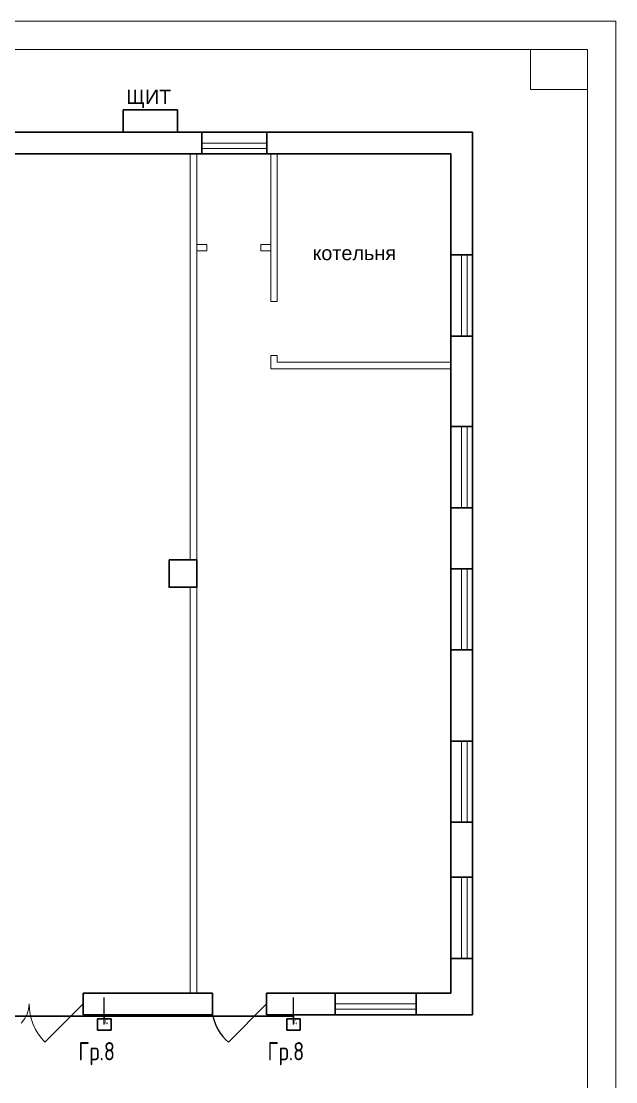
# Model space of a CAD drawing. Header units: metres. Extents: x -564 to -106, y -319 to -159.
# Drawn here: x -290.39 to -279.39, y -219.67 to -200.07 of the extents above; entities that cross this region are included whole.
import ezdxf

# ---------------------------------------------------------------- set-up
doc = ezdxf.new("R2010")
doc.units = ezdxf.units.M
doc.header["$MEASUREMENT"] = 0
for name, color, linetype in [('_ИОС51_Сеть Освещения', 7, 'Continuous'), ('DLXLUM', 2, 'Continuous'), ('DLXLUMEX', 1, 'Continuous')]:
    doc.layers.add(name, color=color, linetype=linetype)
doc.layers.add('Level 1', color=7, linetype='Continuous', lineweight=0)
doc.layers.add('Level 50', color=7, linetype='Continuous', lineweight=0)
doc.styles.get("Standard").update_dxf_attribs({"font": 'cs_gost2304.shx'})
doc.styles.add('Style-Arial', font='arial.ttf')

# ---------------------------------------------------------------- blocks, each defined once
blk = doc.blocks.new('*U44')
at = {"color": 1}
blk.add_line((0, 0), (0, 500), dxfattribs=at)
for p, q in [((125, 102.5), (-125, 102.5)), ((-125, 102.5), (-125, -102.5)), ((-125, 102.5), (-125, -102.5)), ((-125, -102.5), (-125, 102.5)), ((-125, 102.5), (-125, 102.5)), ((125, 102.5), (-125, 102.5)), ((-125, 102.5), (-125, 102.5)), ((-125, 102.5), (125, 102.5)), ((-125, -102.5), (-125, 102.5)), ((-125, 102.5), (125, 102.5)), ((125, -102.5), (125, 102.5)), ((125, 102.5), (125, 102.5)), ((125, -102.5), (125, 102.5)), ((125, 102.5), (125, 102.5)), ((125, 102.5), (125, -102.5)), ((125, 102.5), (125, -102.5)), ((-125, -102.5), (125, -102.5)), ((-125, -102.5), (125, -102.5)), ((125, -102.5), (-125, -102.5)), ((-125, -102.5), (-125, -102.5)), ((-125, -102.5), (-125, -102.5)), ((125, -102.5), (-125, -102.5)), ((125, -102.5), (125, -102.5)), ((125, -102.5), (125, -102.5))]:
    blk.add_line(p, q)
at = {"layer": 'DLXLUMEX', "color": 7}
blk.add_text('4', height=100, dxfattribs=at).set_placement((0, 0))
blk = doc.blocks.new('*U45')
at = {"color": 1}
blk.add_line((0, 0), (0, 500), dxfattribs=at)
for p, q in [((125, 102.5), (-125, 102.5)), ((-125, 102.5), (-125, -102.5)), ((-125, 102.5), (-125, -102.5)), ((-125, -102.5), (-125, 102.5)), ((-125, 102.5), (-125, 102.5)), ((125, 102.5), (-125, 102.5)), ((-125, 102.5), (-125, 102.5)), ((-125, 102.5), (125, 102.5)), ((-125, -102.5), (-125, 102.5)), ((-125, 102.5), (125, 102.5)), ((125, -102.5), (125, 102.5)), ((125, 102.5), (125, 102.5)), ((125, -102.5), (125, 102.5)), ((125, 102.5), (125, 102.5)), ((125, 102.5), (125, -102.5)), ((125, 102.5), (125, -102.5)), ((-125, -102.5), (125, -102.5)), ((-125, -102.5), (125, -102.5)), ((125, -102.5), (-125, -102.5)), ((-125, -102.5), (-125, -102.5)), ((-125, -102.5), (-125, -102.5)), ((125, -102.5), (-125, -102.5)), ((125, -102.5), (125, -102.5)), ((125, -102.5), (125, -102.5))]:
    blk.add_line(p, q)
at = {"layer": 'DLXLUMEX', "color": 7}
blk.add_text('4', height=100, dxfattribs=at).set_placement((0, 0))

msp = doc.modelspace()

# ---------------------------------------------------------------- linework, layer by layer
at = {"layer": '_ИОС51_Сеть Освещения', "color": 5, "linetype": 'Continuous', "lineweight": 30}
msp.add_line((-288.851, -218.462), (-288.851, -218.513), dxfattribs=at)
msp.add_lwpolyline([(-320.351, -218.513), (-320.351, -218.513), (-320.351, -218.462), (-285.351, -218.462), (-285.351, -218.513)], dxfattribs=at)
at = {"layer": 'Level 50', "color": 7, "linetype": 'Continuous', "lineweight": 0}
for p, q in [((-327.534, -200.07), (-279.391, -200.07)), ((-279.391, -200.07), (-279.391, -230.52)), ((-285.846, -202.324), (-287.046, -202.324)), ((-285.846, -202.424), (-287.046, -202.424)), ((-282.242, -205.891), (-282.242, -204.391)), ((-282.142, -205.891), (-282.142, -204.391)), ((-282.242, -209.064), (-282.242, -207.564)), ((-282.142, -209.064), (-282.142, -207.564)), ((-282.242, -211.69), (-282.242, -210.19)), ((-282.142, -211.69), (-282.142, -210.19)), ((-282.242, -214.876), (-282.242, -213.376)), ((-282.142, -214.876), (-282.142, -213.376)), ((-282.242, -217.394), (-282.242, -215.894)), ((-282.142, -217.394), (-282.142, -215.894)), ((-289.242, -218.234), (-289.949, -218.941)), ((-283.081, -218.234), (-284.581, -218.234)), ((-283.081, -218.334), (-284.581, -218.334))]:
    msp.add_line(p, q, dxfattribs=at)
at = {"layer": 'Level 50', "color": 7, "linetype": 'Continuous', "lineweight": 13}
for p, q in [((-325.434, -200.595), (-279.916, -200.595)), ((-280.966, -200.595), (-280.966, -201.33)), ((-279.916, -200.595), (-279.916, -229.995)), ((-280.966, -201.33), (-279.916, -201.33)), ((-285.546, -202.124), (-287.046, -202.124)), ((-285.546, -202.524), (-287.046, -202.524)), ((-282.442, -205.891), (-282.442, -204.391)), ((-282.042, -205.891), (-282.042, -204.391)), ((-282.442, -209.064), (-282.442, -207.564)), ((-282.042, -209.064), (-282.042, -207.564)), ((-282.442, -211.69), (-282.442, -210.19)), ((-282.042, -211.69), (-282.042, -210.19)), ((-282.442, -214.876), (-282.442, -213.376)), ((-282.042, -214.876), (-282.042, -213.376)), ((-282.442, -217.394), (-282.442, -215.894)), ((-282.042, -217.394), (-282.042, -215.894)), ((-283.081, -218.034), (-284.581, -218.034)), ((-283.081, -218.434), (-284.581, -218.434))]:
    msp.add_line(p, q, dxfattribs=at)
at = {"layer": 'Level 50', "color": 7, "linetype": 'Continuous', "lineweight": 30}
for p, q in [((-300.392, -202.124), (-282.042, -202.124)), ((-287.046, -202.124), (-287.046, -202.524)), ((-285.846, -202.124), (-285.846, -202.524)), ((-300.392, -202.524), (-282.442, -202.524)), ((-282.442, -204.391), (-282.042, -204.391)), ((-282.442, -205.891), (-282.042, -205.891)), ((-282.442, -207.564), (-282.042, -207.564)), ((-282.442, -209.064), (-282.042, -209.064)), ((-282.442, -210.19), (-282.042, -210.19)), ((-282.442, -211.69), (-282.042, -211.69)), ((-282.442, -213.376), (-282.042, -213.376)), ((-282.442, -214.876), (-282.042, -214.876)), ((-282.442, -215.894), (-282.042, -215.894)), ((-282.442, -217.394), (-282.042, -217.394)), ((-289.242, -218.034), (-286.849, -218.034)), ((-285.849, -218.034), (-282.442, -218.034)), ((-284.581, -218.034), (-284.581, -218.434)), ((-283.081, -218.034), (-283.081, -218.434)), ((-289.242, -218.434), (-286.849, -218.434)), ((-285.849, -218.434), (-282.042, -218.434))]:
    msp.add_line(p, q, dxfattribs=at)
at = {"layer": 'Level 50', "color": 1, "linetype": 'Continuous', "lineweight": 30}
msp.add_lwpolyline([(-288.503, -201.711), (-287.499, -201.711), (-287.499, -202.124), (-288.503, -202.124)], close=True, dxfattribs=at)
at = {"layer": 'Level 50', "color": 7, "linetype": 'Continuous', "lineweight": 30}
for points in [[(-282.042, -202.124), (-282.042, -218.434)], [(-282.442, -202.524), (-282.442, -218.034)], [(-289.242, -218.034), (-289.242, -218.434)], [(-286.849, -218.034), (-286.849, -218.434)], [(-285.849, -218.034), (-285.849, -218.434)]]:
    msp.add_lwpolyline(points, dxfattribs=at)
at = {"layer": 'Level 50', "color": 7, "linetype": 'Continuous', "lineweight": 13}
for points in [[(-287.262, -202.524), (-287.262, -210.024)], [(-287.142, -202.524), (-287.142, -218.034)], [(-285.772, -202.524), (-285.772, -205.251)], [(-285.652, -202.524), (-285.652, -205.251)], [(-286.957, -204.196), (-287.142, -204.196)], [(-286.957, -204.316), (-286.957, -204.196)], [(-285.772, -204.196), (-285.957, -204.196)], [(-285.957, -204.316), (-285.957, -204.196)], [(-286.957, -204.316), (-287.142, -204.316)], [(-285.772, -204.316), (-285.957, -204.316)], [(-285.772, -205.251), (-285.652, -205.251)], [(-285.772, -206.251), (-285.772, -206.494)], [(-285.772, -206.251), (-285.652, -206.251)], [(-285.652, -206.251), (-285.652, -206.374)], [(-285.652, -206.374), (-282.442, -206.374)], [(-285.772, -206.494), (-282.442, -206.494)], [(-287.262, -210.534), (-287.262, -218.034)]]:
    msp.add_lwpolyline(points, dxfattribs=at)
at = {"layer": 'Level 50', "color": 7, "linetype": 'Continuous', "lineweight": 30, "flags": 128}
msp.add_lwpolyline([(-287.652, -210.024), (-287.142, -210.024), (-287.142, -210.534), (-287.652, -210.534), (-287.652, -210.024)], close=True, dxfattribs=at)
at = {"layer": 'Level 50', "color": 7, "linetype": 'Continuous', "lineweight": 25}
msp.add_lwpolyline([(-285.849, -218.234), (-286.556, -218.941)], dxfattribs=at)
at = {"layer": 'Level 50', "color": 7, "linetype": 'Continuous', "lineweight": 0}
for centre, radius, start, end in [((-290.742, -218.234), 0.5, 315, 0), ((-289.242, -218.234), 1, 180, 225)]:
    msp.add_arc(centre, radius, start, end, dxfattribs=at)
at = {"layer": 'Level 50', "color": 7, "linetype": 'Continuous', "lineweight": 25}
msp.add_arc((-285.996, -218.279), 0.867, 190.2718, 229.7477, dxfattribs=at)

# ---------------------------------------------------------------- block references
at = {"layer": 'DLXLUM', "xscale": 0.001, "yscale": 0.001, "zscale": 0.001}
for name, p in [('*U44', (-288.851, -218.616)), ('*U45', (-285.351, -218.616))]:
    msp.add_blockref(name, p, dxfattribs=at)

# ---------------------------------------------------------------- texts
at = {"linetype": 'ByBlock'}
for p in [(-289.332, -219.278), (-285.832, -219.278)]:
    msp.add_text('Гр.8', height=0.3375, dxfattribs=at).set_placement(p)
at = {"layer": 'Level 1', "color": 1, "linetype": 'Continuous', "lineweight": 30, "style": 'Style-Arial'}
msp.add_text('ЩИТ', height=0.2625, dxfattribs=at).set_placement((-288.444, -201.598))
at = {"layer": 'Level 1', "color": 7, "linetype": 'Continuous', "lineweight": 30, "style": 'Style-Arial'}
msp.add_text('котельня', height=0.2625, dxfattribs=at).set_placement((-284.998, -204.487))

doc.saveas('drawing.dxf')
